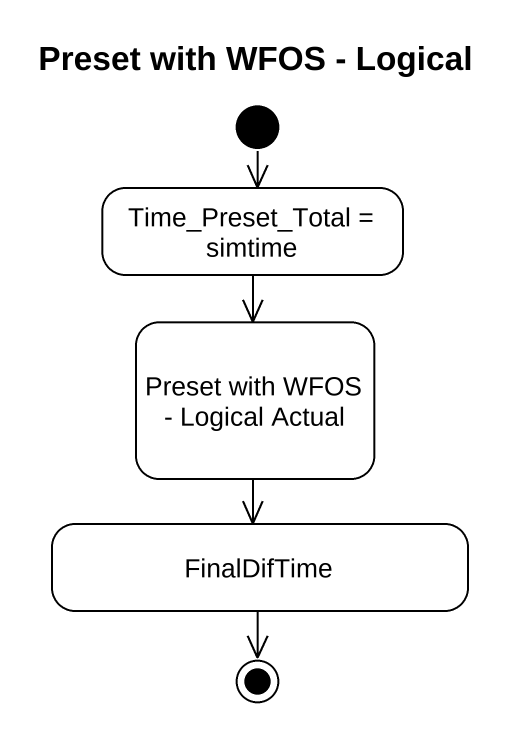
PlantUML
@startuml
title Preset with WFOS - Logical
hide empty description
state "Time_Preset_Total = simtime" as Time_Preset_Total_simtime
state "Preset with WFOS - Logical Actual" as Preset_with_WFOS_Logical
state FinalDifTime
[*] --> Time_Preset_Total_simtime
Time_Preset_Total_simtime --> Preset_with_WFOS_Logical
Preset_with_WFOS_Logical --> FinalDifTime
FinalDifTime --> [*]
@enduml
